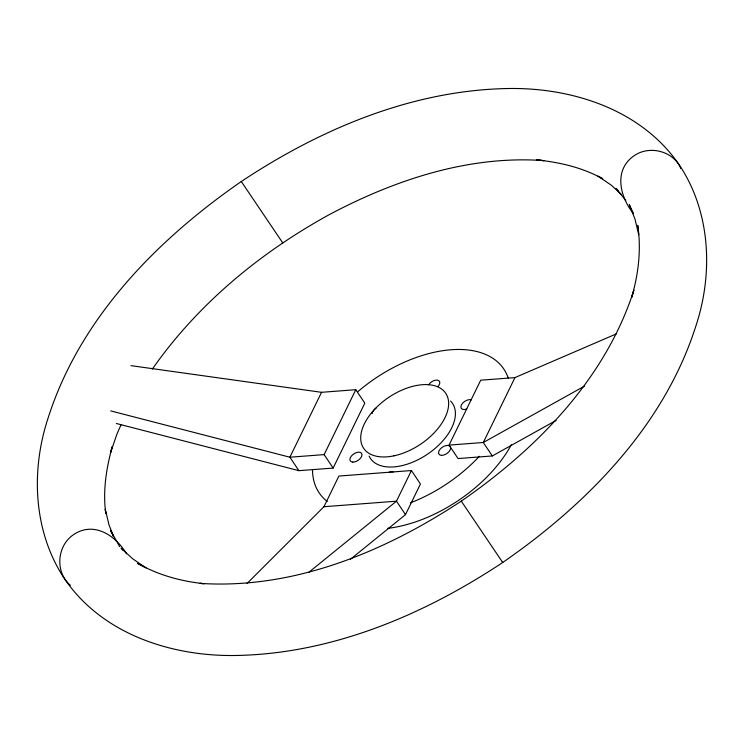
<?xml version="1.0" encoding="UTF-8"?>
<svg xmlns="http://www.w3.org/2000/svg" width="744" height="744" viewBox="0 0 744 744"><rect width="100%" height="100%" fill="white"/><g stroke="black" fill="none" stroke-linecap="round" stroke-linejoin="round"><path stroke-width="1.12" d="M110.456 452.761L112.307 446.521C106.346 468.06 102.719 490.696 105.722 513.016M110.512 452.752L117.022 433.854L121.04 424.74M321.538 392.311L289.881 457.216L298.893 470.673L333.145 468.069L364.802 403.155L355.79 389.698L321.538 392.311L131.037 365.657M110.689 410.902L289.881 457.216L324.133 454.612L355.79 389.698M246.999 583.529L323.938 506.711L338.892 476.058L411.423 470.543L420.434 483.991L405.489 514.643L350.433 559.302M411.423 470.543L396.478 501.186L308.937 572.21M556.056 420.444L492.314 455.951L458.062 458.555L449.051 445.107L480.708 380.193L514.96 377.589L616.674 333.749M514.96 377.589L483.302 442.494L449.051 445.107M152.315 369.117C197.839 303.924 260.791 252.086 330.271 214.086C395.585 179.62 469.194 155.18 543.873 160.62L536.387 159.858C559.19 162.22 582.096 167.353 602.287 178.56M241.288 181.508C157.133 239.735 80.166 317.948 48.323 417.365C30.578 470.422 33.182 532.202 65.016 579.511C102.505 633.944 170.702 656.255 234.472 655.501C330.978 654.218 423.289 615.214 502.712 562.492C586.867 504.265 663.834 426.052 695.677 326.635C713.422 273.578 710.818 211.798 678.984 164.489C641.495 110.056 573.299 87.745 509.528 88.499C413.022 89.782 320.711 128.786 241.288 181.508L282.72 242.869L282.376 242.46M203.335 583.705L200.127 583.38C293.648 589.555 384.546 551.816 461.28 501.131C536.545 449.06 605.365 379.105 633.851 290.197L631.693 297.479C638.38 274.127 641.43 249.5 637.72 225.358L638.715 234.769L635.004 219.127L629.257 204.591L633.488 213.714C619.799 196.76 613.279 169.837 634.353 155.57C649.763 145.006 673.608 151.144 680.881 168.581M584.477 386.136L483.302 442.494L492.314 455.951M323.938 506.711L396.478 501.186L405.489 514.643M204.34 583.705C181.052 581.38 158.063 574.991 137.649 563.385L145.945 567.858L132.609 558.735L121.049 548.123L123.318 550.579M116.343 423.485L298.893 470.673M602.659 178.625L598.055 176.142L611.391 185.265L621.305 194.361M618.404 190.966L616.134 188.502L625.769 200.462M70.364 585.296C54.861 572.294 56.842 545.724 73.591 534.62C93.837 520.902 115.804 535.541 126.489 553.787M461.28 501.131L502.712 562.492L502.367 562.092M324.133 454.612L333.145 468.069M119.654 546.608L110.512 530.286L113.339 536.368M113.516 536.294L108.996 524.873L105.285 509.231L105.732 513.416M450.594 401.035A49.402 28.319 -33.8 0 1 427.493 454.184A49.402 28.319 -33.8 0 1 369.126 456.109M511.314 444.763A111.163 63.724 -33.8 0 1 387.624 528.37M358.031 391.521A111.163 63.724 -33.8 0 1 508.18 377.989M479.35 456.295A111.163 63.724 -33.8 0 1 410.539 502.805M327.295 501.503A111.163 63.724 -33.8 0 1 312.508 469.464M466.814 409.005A6.789 3.897 -33.8 0 1 461.382 405.006A6.789 3.897 -33.8 0 1 471.278 399.844M428.591 384.834A6.789 3.897 -33.8 0 1 437.537 380.156A6.789 3.897 -33.8 0 1 437.965 386.564M372.233 413.618A6.789 3.897 -33.8 0 1 376.073 408.121M389.214 472.235A6.789 3.897 -33.8 0 1 393.455 471.91M393.883 455.849A49.402 28.319 -33.8 0 0 446.986 395.52A49.402 28.319 -33.8 0 0 373.153 410.939A49.402 28.319 -33.8 0 0 393.883 455.849M352.823 462.098A6.789 3.897 -33.8 0 0 361.984 454.844A6.789 3.897 -33.8 0 0 353.019 454.445A6.789 3.897 -33.8 0 0 352.823 462.098M441.462 455.356A6.789 3.897 -33.8 0 0 450.632 448.093A6.789 3.897 -33.8 0 0 441.666 447.702A6.789 3.897 -33.8 0 0 441.462 455.356"/></g></svg>
